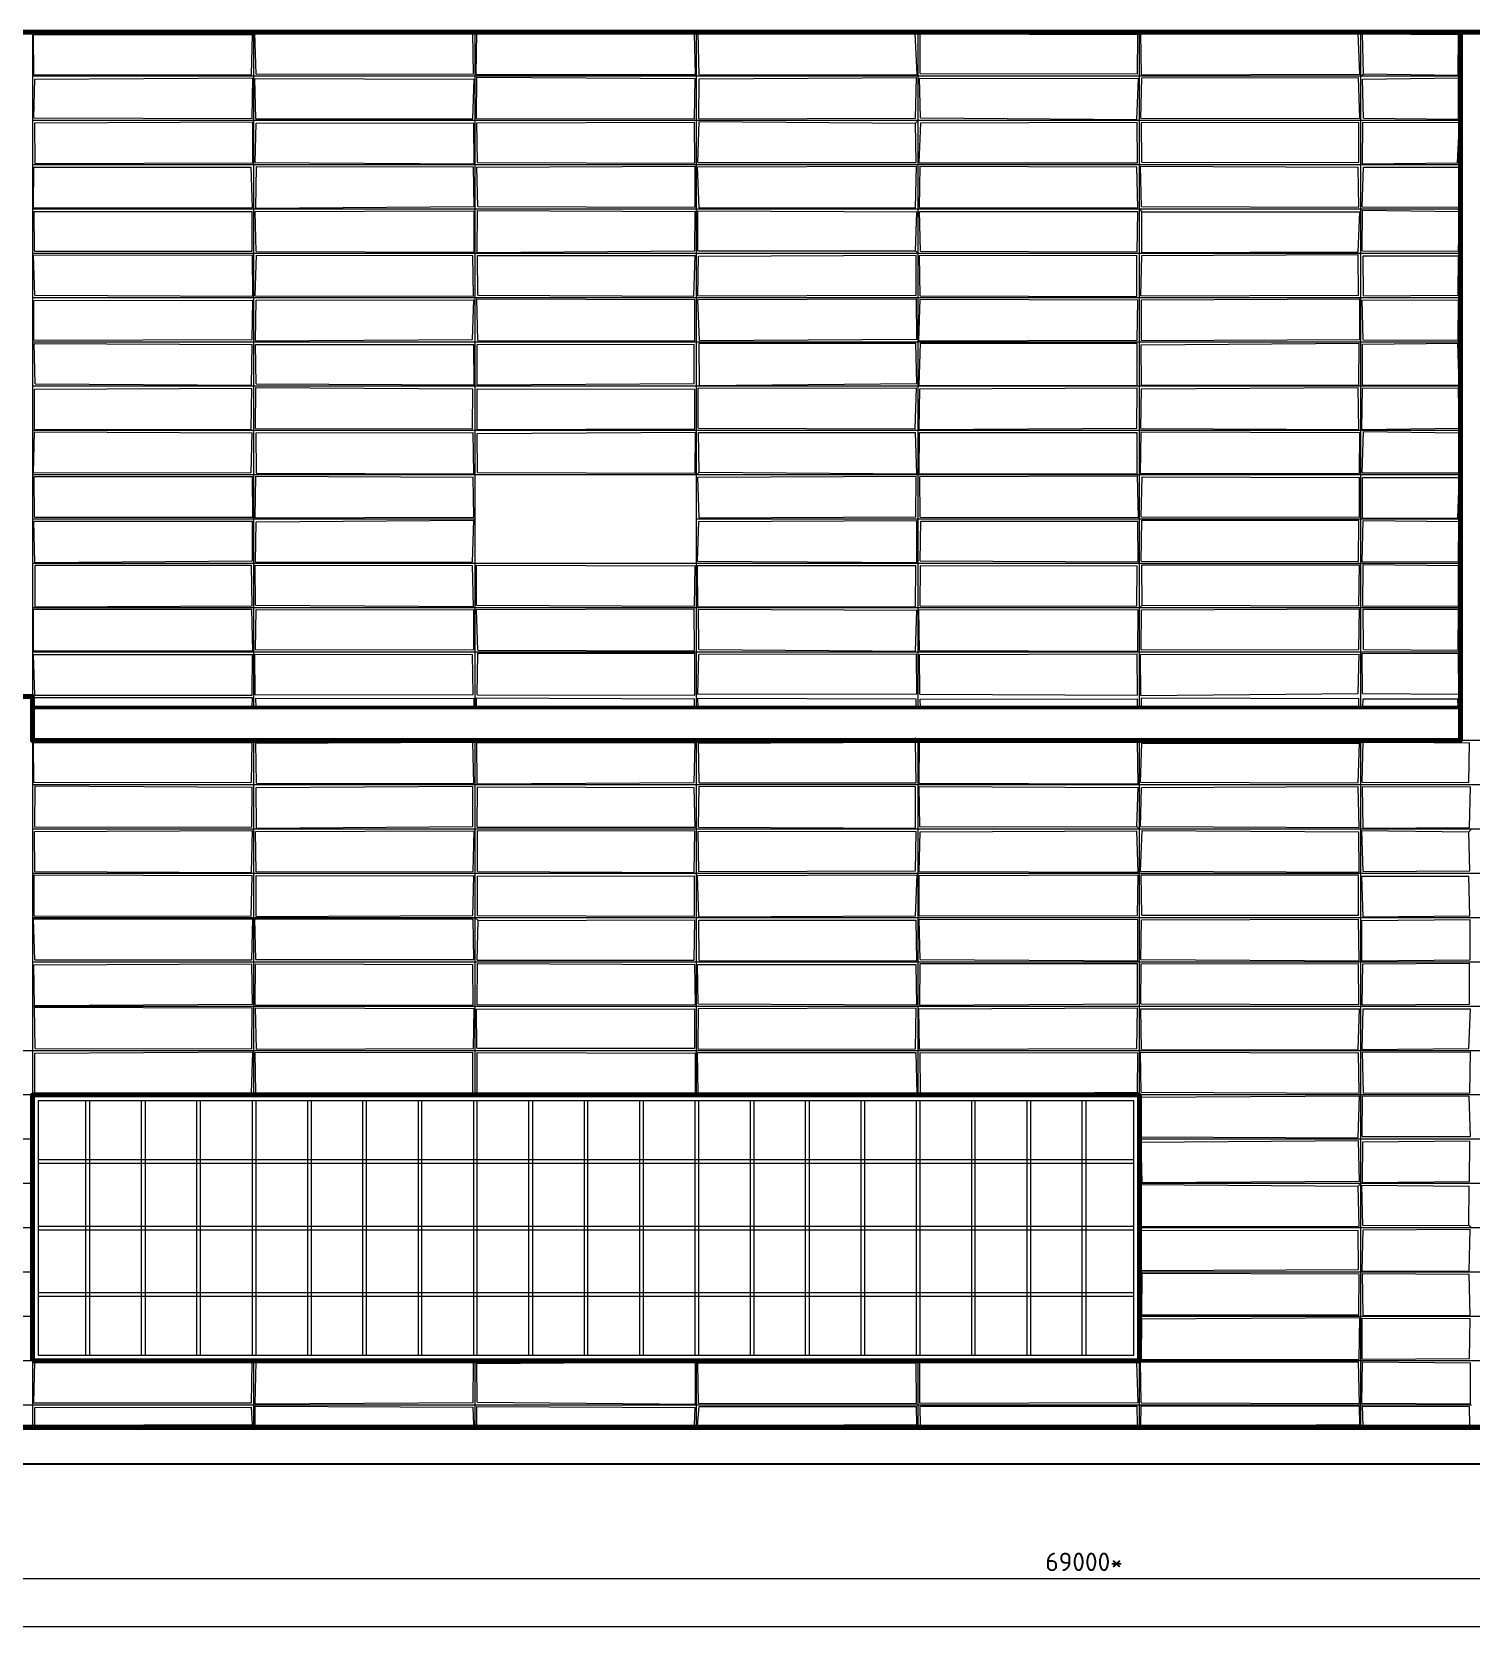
# Model space of a CAD drawing. Extents: x -50000 to 1632000, y -47600 to 308800.
# Drawn here: x 56987 to 95987, y 215450 to 258800 of the extents above; entities that cross this region are included whole.
import ezdxf

# ---------------------------------------------------------------- set-up
doc = ezdxf.new("R2010")
doc.units = 0
doc.header["$MEASUREMENT"] = 0
doc.layers.get('Defpoints').update_dxf_attribs({"color": 6})
doc.layers.add('1', color=7, linetype='Continuous')
doc.styles.get("Standard").update_dxf_attribs({"font": 'isocpeur.ttf'})
doc.dimstyles.get("Standard").update_dxf_attribs({"dimscale": 200, "dimtxt": 2.5, "dimasz": 1.5, "dimexe": 1.5, "dimexo": 5, "dimgap": 1, "dimtad": 1, "dimtoh": 1, "dimdec": 0, "dimrnd": 10, "dimzin": 0, "dimtxsty": 'Standard', "dimblk": 'OBLIQUE', "dimcen": 1, "dimdle": 1.5, "dimclrd": 256, "dimclre": 256, "dimclrt": 256, "dimadec": 0, "dimazin": 0, "dimtfac": 1, "dimtdec": 0, "dimtix": 1, "dimtmove": 0, "dimatfit": 3, "dimldrblk": 'NONE', "dimfxl": 1, "dimtolj": 1, "dimtzin": 0, "dimlwd": 18, "dimlwe": 18, "dimarcsym": 1})

# ---------------------------------------------------------------- blocks, each defined once
blk = doc.blocks.new('_Oblique')
at = {"color": 0, "linetype": 'ByBlock', "lineweight": -2}
blk.add_line((-0.5, -0.5), (0.5, 0.5), dxfattribs=at)
blk = doc.blocks.new('*D4')
at = {"layer": '1', "linetype": 'Continuous', "lineweight": 18, "transparency": 16777216}
blk.add_line((-300, 215600), (402300, 215600), dxfattribs=at)
at = {"layer": 'Defpoints', "color": 0, "linetype": 'Continuous', "transparency": 16777216}
for p in [(0, 220000), (402000, 220000), (402000, 215600)]:
    blk.add_point(p, dxfattribs=at)
at = {"layer": '1', "linetype": 'Continuous', "lineweight": 18, "transparency": 16777216, "xscale": 300, "yscale": 300, "zscale": 300, "rotation": 180}
blk.add_blockref('_Oblique', (0, 215600), dxfattribs=at)
at = {"layer": '1', "linetype": 'Continuous', "lineweight": 18, "transparency": 16777216, "xscale": 300, "yscale": 300, "zscale": 300}
blk.add_blockref('_Oblique', (402000, 215600), dxfattribs=at)
at = {"layer": '1', "linetype": 'Continuous', "lineweight": 18, "transparency": 16777216, "insert": (201000, 216050), "char_height": 500, "attachment_point": 5}
blk.add_mtext('\\A1;402000', dxfattribs=at)
blk = doc.blocks.new('_None')
blk = doc.blocks.new('*D8')
at = {"layer": '1', "linetype": 'Continuous', "lineweight": 18, "transparency": 16777216}
blk.add_line((50700, 216900), (120300, 216900), dxfattribs=at)
at = {"layer": 'Defpoints', "color": 0, "linetype": 'Continuous', "transparency": 16777216}
for p in [(51000, 220000), (120000, 220000), (120000, 216900)]:
    blk.add_point(p, dxfattribs=at)
at = {"layer": '1', "linetype": 'Continuous', "lineweight": 18, "transparency": 16777216, "xscale": 300, "yscale": 300, "zscale": 300, "rotation": 180}
blk.add_blockref('_Oblique', (51000, 216900), dxfattribs=at)
at = {"layer": '1', "linetype": 'Continuous', "lineweight": 18, "transparency": 16777216, "xscale": 300, "yscale": 300, "zscale": 300}
blk.add_blockref('_Oblique', (120000, 216900), dxfattribs=at)
at = {"layer": '1', "linetype": 'Continuous', "lineweight": 18, "transparency": 16777216, "insert": (85500, 217350), "char_height": 500, "attachment_point": 5}
blk.add_mtext('\\A1;69000*', dxfattribs=at)

msp = doc.modelspace()

# ---------------------------------------------------------------- linework, layer by layer
at = {"layer": '1', "color": 8, "linetype": 'Continuous', "lineweight": 13}
for p, q in [((57000, 258800), (57000, 240800)), ((95700, 258800), (57000, 258800)), ((63000, 240500), (63000, 258800)), ((69000, 240500), (69000, 258800)), ((75000, 240500), (75000, 258800)), ((81000, 240500), (81000, 258800)), ((87000, 240500), (87000, 258800)), ((93000, 240500), (93000, 258800)), ((95700, 257600), (57000, 257600)), ((95700, 256400), (57000, 256400)), ((95700, 255200), (57000, 255200)), ((95700, 254000), (57000, 254000)), ((95700, 252800), (57000, 252800)), ((95700, 251600), (57000, 251600)), ((95700, 250400), (57000, 250400)), ((95700, 249200), (57000, 249200)), ((95700, 248000), (57000, 248000)), ((95700, 246800), (57000, 246800)), ((69000, 245600), (57000, 245600)), ((95700, 245600), (75000, 245600)), ((95700, 244400), (57000, 244400)), ((95700, 243200), (57000, 243200)), ((95700, 242000), (57000, 242000)), ((57000, 239600), (57000, 221000)), ((174000, 239600), (57000, 239600)), ((63000, 230000), (63000, 239600)), ((69000, 230000), (69000, 239600)), ((75000, 230000), (75000, 239600)), ((81000, 230000), (81000, 239600)), ((87000, 221000), (87000, 239600)), ((93000, 221000), (93000, 239600)), ((221674.9, 238400), (57000, 238400)), ((221678.1, 237200), (57000, 237200)), ((221670.9, 236000), (57000, 236000)), ((174000, 234800), (57000, 234800)), ((119700, 233600), (57000, 233600)), ((119700, 232400), (57000, 232400)), ((180000, 231200), (51000, 231200)), ((144300, 230000), (51000, 230000)), ((57000, 228800), (51000, 228800)), ((180000, 228800), (87000, 228800)), ((57000, 227600), (51000, 227600)), ((144300, 227600), (87000, 227600)), ((57000, 226400), (51000, 226400)), ((180000, 226400), (87000, 226400)), ((57000, 225200), (51000, 225200)), ((180000, 225200), (87000, 225200)), ((57000, 224000), (51000, 224000)), ((180000, 224000), (87000, 224000)), ((180000, 222800), (51000, 222800)), ((63000, 221000), (63000, 222800)), ((69000, 221000), (69000, 222800)), ((75000, 221000), (75000, 222800)), ((81000, 221000), (81000, 222800)), ((96000, 221600), (51000, 221600)), ((51000, 221000), (180000, 221000))]:
    msp.add_line(p, q, dxfattribs=at)
at = {"layer": '1', "color": 8, "linetype": 'Continuous', "lineweight": 9}
for p, q in [((57025.8, 258735.3), (62960.1, 258731.3)), ((57037.8, 257638.2), (57025.8, 258735.3)), ((62934.5, 257635.7), (62960.1, 258731.3)), ((63026.4, 258769.9), (68931.9, 258774.3)), ((63058.6, 257658.7), (63026.4, 258769.9)), ((68956, 257670.7), (68931.9, 258774.3)), ((69025, 257651.2), (69044.1, 258767.7)), ((69044.1, 258767.7), (74940.8, 258752.3)), ((74968.6, 257648.7), (74940.8, 258752.3)), ((75037.6, 258757.1), (80926.1, 258769.4)), ((75071.1, 257636), (75037.6, 258757.1)), ((80973.3, 257648.6), (80926.1, 258769.4)), ((81057.9, 257672.8), (81059.5, 258750.5)), ((81059.5, 258750.5), (86959, 258734.3)), ((86949.4, 257664.4), (86959, 258734.3)), ((87040.1, 258754.5), (92926.6, 258772.8)), ((87052.4, 257643.7), (87040.1, 258754.5)), ((92969.9, 257657.2), (92926.6, 258772.8)), ((93042.5, 258753.6), (95650.5, 258729.2)), ((93074.2, 257670.4), (93042.5, 258753.6)), ((95638.8, 257627.9), (95650.5, 258729.2)), ((57036.8, 256473), (57063.1, 257525.9)), ((57037.8, 257638.2), (62934.5, 257635.7)), ((57063.1, 257525.9), (62973.5, 257555.7)), ((62955.9, 256455.1), (62973.5, 257555.7)), ((63025.8, 257540.4), (68967.8, 257526.5)), ((63050.7, 256446.8), (63025.8, 257540.4)), ((63058.6, 257658.7), (68956, 257670.7)), ((68938, 256449), (68967.8, 257526.5)), ((69025, 257651.2), (74968.6, 257648.7)), ((69029.7, 256456), (69042.6, 257572.5)), ((69042.6, 257572.5), (74956.5, 257539.9)), ((74946.1, 256448.6), (74956.5, 257539.9)), ((75059.8, 256443.3), (75065, 257528.7)), ((75065, 257528.7), (80958, 257565.6)), ((75071.1, 257636), (80973.3, 257648.6)), ((80934.1, 256461.2), (80958, 257565.6)), ((81036.4, 257546.6), (86971.3, 257536.6)), ((81068.5, 256471.3), (81036.4, 257546.6)), ((81057.9, 257672.8), (86949.4, 257664.4)), ((86930.6, 256433.6), (86971.3, 257536.6)), ((87037.4, 256462.7), (87066.4, 257557.3)), ((87052.4, 257643.7), (92969.9, 257657.2)), ((87066.4, 257557.3), (92935.2, 257570)), ((92971.1, 256453), (92935.2, 257570)), ((93000, 257600), (93074.2, 257670.4)), ((93050.5, 257525), (95647.8, 257560.1)), ((93069.6, 256466.7), (93050.5, 257525)), ((93074.2, 257670.4), (95638.8, 257627.9)), ((95652.3, 256436.6), (95647.8, 257560.1)), ((57036.8, 256473), (62955.9, 256455.1)), ((57064.6, 256341.9), (62969.3, 256362.2)), ((57071.6, 255238.2), (57064.6, 256341.9)), ((62971.9, 255258.8), (62969.3, 256362.2)), ((63032.8, 255268.3), (63058.4, 256326.3)), ((63050.7, 256446.8), (68938, 256449)), ((63058.4, 256326.3), (68961.7, 256334.8)), ((68966.9, 255230.9), (68961.7, 256334.8)), ((69029.7, 256456), (74946.1, 256448.6)), ((69046.8, 256339.9), (74946, 256358.6)), ((69065.6, 255264.3), (69046.8, 256339.9)), ((74953.1, 255241.7), (74946, 256358.6)), ((75036.5, 255263.4), (75069.4, 256371.6)), ((75059.8, 256443.3), (80934.1, 256461.2)), ((75069.4, 256371.6), (80929.6, 256325.7)), ((81000, 256400), (80929.6, 256325.7)), ((80953.4, 255267.4), (80929.6, 256325.7)), ((81030, 255253.6), (81072, 256340.6)), ((81068.5, 256471.3), (86930.6, 256433.6)), ((81072, 256340.6), (86943.4, 256359.2)), ((86944.8, 255258.3), (86943.4, 256359.2)), ((87037.4, 256462.7), (92971.1, 256453)), ((87054.3, 256347), (92946.3, 256354.4)), ((87066.9, 255273), (87054.3, 256347)), ((92946.5, 255262.9), (92946.3, 256354.4)), ((93048.8, 255230), (93055.3, 256359.1)), ((93055.3, 256359.1), (95674.9, 256350)), ((93069.6, 256466.7), (95652.3, 256436.6)), ((95625.3, 255251.7), (95674.9, 256350)), ((57027, 254048.2), (57037, 255139.3)), ((57037, 255139.3), (62926, 255137.6)), ((57071.6, 255238.2), (62971.9, 255258.8)), ((62963.3, 254033.7), (62926, 255137.6)), ((63032.8, 255268.3), (68966.9, 255230.9)), ((63054.9, 254027.1), (63074.8, 255151.9)), ((63074.8, 255151.9), (68949.4, 255146.6)), ((68968.2, 254071.7), (68949.4, 255146.6)), ((69040.1, 255139.1), (74957.4, 255160.9)), ((69070.2, 254069.7), (69040.1, 255139.1)), ((69065.6, 255264.3), (74953.1, 255241.7)), ((74957.3, 254056.3), (74957.4, 255160.9)), ((75026.4, 255142.5), (80958.3, 255163.6)), ((75071.9, 254037.5), (75026.4, 255142.5)), ((75036.5, 255263.4), (80953.4, 255267.4)), ((80935.6, 254040), (80958.3, 255163.6)), ((81030, 255253.6), (86944.8, 255258.3)), ((81036.5, 254048.4), (81058.9, 255167.3)), ((81058.9, 255167.3), (86933.9, 255148.4)), ((86955.5, 254032.6), (86933.9, 255148.4)), ((87034, 255169.2), (92933.1, 255141.7)), ((87056, 254072.7), (87034, 255169.2)), ((87066.9, 255273), (92946.5, 255262.9)), ((92947.8, 254057.6), (92933.1, 255141.7)), ((93038.6, 254066.9), (93069.5, 255135)), ((93048.8, 255230), (95625.3, 255251.7)), ((93069.5, 255135), (95658.4, 255137.8)), ((95665.2, 254631.5), (95658.4, 255137.8)), ((57027, 254048.2), (62963.3, 254033.7)), ((63054.9, 254027.1), (68968.2, 254071.7)), ((69070.2, 254069.7), (74957.3, 254056.3)), ((75071.9, 254037.5), (80935.6, 254040)), ((81036.5, 254048.4), (86955.5, 254032.6)), ((87056, 254072.7), (92947.8, 254057.6)), ((93038.6, 254066.9), (95662.9, 254051.3)), ((57050.5, 253934.8), (62954.5, 253937.3)), ((57058.5, 252863.7), (57050.5, 253934.8)), ((62951.1, 252859.8), (62954.5, 253937.3)), ((63038.1, 253940.9), (68966.6, 253955.6)), ((63061.8, 252854.2), (63038.1, 253940.9)), ((68970.2, 252837.6), (68966.6, 253955.6)), ((69056.1, 252827.6), (69061.6, 253964.3)), ((69061.6, 253964.3), (74960.1, 253933.5)), ((74951.9, 252869.2), (74960.1, 253933.5)), ((75029.4, 252871.5), (75033.1, 253952.6)), ((75033.1, 253952.6), (80964, 253931.3)), ((80929.1, 252871.4), (80964, 253931.3)), ((81044.4, 253934.8), (86960.4, 253936.6)), ((81065.3, 252860.7), (81044.4, 253934.8)), ((86938.5, 252839.8), (86960.4, 253936.6)), ((87000, 254000), (87068.1, 253926.1)), ((87065.9, 252830), (87068.1, 253926.1)), ((87068.1, 253926.1), (92973.9, 253930.6)), ((92933.2, 252840), (92973.9, 253930.6)), ((93035.3, 252867.5), (93049.1, 253969.3)), ((93049.1, 253969.3), (95662.7, 253935.9)), ((95645.9, 252863.4), (95663.1, 253536.5)), ((57027.6, 252750.8), (62962, 252766)), ((57059.8, 251672), (57027.6, 252750.8)), ((57058.5, 252863.7), (62951.1, 252859.8)), ((62968.9, 251644.6), (62962, 252766)), ((63036.9, 251652.2), (63072.6, 252754.3)), ((63061.8, 252854.2), (68970.2, 252837.6)), ((63072.6, 252754.3), (68934.6, 252740.6)), ((68951.4, 251639.3), (68934.6, 252740.6)), ((69056.1, 252827.6), (74951.9, 252869.2)), ((69057.3, 252748), (74956.7, 252746)), ((69068, 251665.9), (69057.3, 252748)), ((74926.6, 251644.6), (74956.7, 252746)), ((75029.4, 252871.5), (80929.1, 252871.4)), ((75046.5, 252727.4), (80950.7, 252758)), ((81000, 252800), (80929.1, 252871.4)), ((80951.2, 251673), (80950.7, 252758)), ((81043.7, 252742.5), (86931.3, 252753.7)), ((81058.4, 251647.7), (81043.7, 252742.5)), ((81065.3, 252860.7), (86938.5, 252839.8)), ((86933.9, 251635.2), (86931.3, 252753.7)), ((87036.8, 251648.4), (87069.4, 252745)), ((87065.9, 252830), (92933.2, 252840)), ((87069.4, 252745), (92927.5, 252769.9)), ((92940.3, 251667.7), (92927.5, 252769.9)), ((93035.3, 252867.5), (95645.9, 252863.4)), ((93060.7, 252731.8), (95650.2, 252731.8)), ((93070.5, 251653.7), (93060.7, 252731.8)), ((95639.6, 251671.6), (95650.2, 252731.8)), ((95672.2, 252344.6), (95664.2, 252769.5)), ((95672.4, 252194.5), (95664.2, 252769.5)), ((95675.5, 251976.3), (95668.7, 252746.1)), ((75029, 251655.7), (75046.5, 252727.4)), ((57032.6, 251525.5), (62970.1, 251534.4)), ((57033.4, 250447.2), (57032.6, 251525.5)), ((57059.8, 251672), (62968.9, 251644.6)), ((62955.7, 250468.8), (62970.1, 251534.4)), ((63036.9, 251652.2), (68951.4, 251639.3)), ((63046.8, 250432.4), (63066.9, 251533.2)), ((63066.9, 251533.2), (68959, 251540.4)), ((68928.9, 250464.5), (68959, 251540.4)), ((69041, 251567.3), (74952.6, 251549)), ((69067.7, 250441.9), (69041, 251567.3)), ((69068, 251665.9), (74926.6, 251644.6)), ((74952.8, 250433.2), (74952.6, 251549)), ((75029, 251655.7), (80951.2, 251673)), ((75035.7, 251551), (80961, 251567.5)), ((75073.5, 250445.5), (75035.7, 251551)), ((80968.9, 250474.1), (80961, 251567.5)), ((81025.8, 250433.5), (81054.3, 251562.4)), ((81054.3, 251562.4), (86957.9, 251541.5)), ((81058.4, 251647.7), (86933.9, 251635.2)), ((86942.9, 250449.1), (86957.9, 251541.5)), ((87036.8, 251648.4), (92940.3, 251667.7)), ((87056.7, 250438.9), (87057.9, 251547.9)), ((87057.9, 251547.9), (92972.2, 251574.1)), ((92970.8, 250470.4), (92972.2, 251574.1)), ((93037.7, 251531.9), (95643.6, 251546.5)), ((93064.3, 250462.1), (93037.7, 251531.9)), ((93070.5, 251653.7), (95639.6, 251671.6)), ((95638, 250449.6), (95643.6, 251546.5)), ((95668.2, 251209), (95664.1, 251536.2)), ((95667.4, 250427.3), (95669.8, 250635.2)), ((57033.4, 250447.2), (62955.7, 250468.8)), ((57042.3, 250362), (62957.7, 250330.4)), ((57068.7, 249265.3), (57042.3, 250362)), ((62936.9, 249229), (62957.7, 250330.4)), ((63042.3, 250329.9), (68965.3, 250329)), ((63065.2, 249265.1), (63042.3, 250329.9)), ((63046.8, 250432.4), (68928.9, 250464.5)), ((68969.1, 249244), (68965.3, 250329)), ((69052.8, 249238.8), (69055.1, 250329.8)), ((69055.1, 250329.8), (74934.6, 250342.5)), ((69067.7, 250441.9), (74952.8, 250433.2)), ((74936.8, 249272.5), (74934.6, 250342.5)), ((75073.2, 250373), (80942.7, 250368.3)), ((75073.6, 249225.1), (75073.2, 250373)), ((75073.5, 250445.5), (80968.9, 250474.1)), ((80965.6, 249274.8), (80942.7, 250368.3)), ((81025.8, 250433.5), (86942.9, 250449.1)), ((81034.1, 249232.1), (81063.6, 250370.3)), ((81063.6, 250370.3), (86940.8, 250370.4)), ((86940.2, 249225.9), (86940.8, 250370.4)), ((87052.2, 250326.4), (92955.8, 250368)), ((87059.6, 249230), (87052.2, 250326.4)), ((87056.7, 250438.9), (92970.8, 250470.4)), ((92949.1, 249234.4), (92955.8, 250368)), ((93042.3, 250340.3), (95629.2, 250372.3)), ((93043.2, 249235.3), (93042.3, 250340.3)), ((93064.3, 250462.1), (95638, 250449.6)), ((95666.5, 249234.2), (95629.2, 250372.3)), ((57068.7, 249265.3), (62936.9, 249229)), ((63065.2, 249265.1), (68969.1, 249244)), ((69052.8, 249238.8), (74936.8, 249272.5)), ((75073.6, 249225.1), (80965.6, 249274.8)), ((57058.4, 249127.5), (62946.8, 249149.8)), ((57058.4, 248041.1), (57058.4, 249127.5)), ((62931.5, 248032.7), (62946.8, 249149.8)), ((63044.2, 248053), (63051.5, 249165)), ((63051.5, 249165), (68930.2, 249130.6)), ((68929.1, 248052.8), (68930.2, 249130.6)), ((69047.9, 249133.1), (74955.5, 249125.4)), ((69054.9, 248028.3), (69047.9, 249133.1)), ((74950.5, 248052.7), (74955.5, 249125.4)), ((75043.9, 249146.8), (80960.7, 249158.2)), ((75044.8, 248064.3), (75043.9, 249146.8)), ((80926.5, 248052.3), (80960.7, 249158.2)), ((81034.1, 249232.1), (86940.2, 249225.9)), ((81035.5, 248025.9), (81052.1, 249131.2)), ((81052.1, 249131.2), (86940.2, 249159.6)), ((86931.3, 248066.5), (86940.2, 249159.6)), ((87035.3, 248058.7), (87056.8, 249128.1)), ((87056.8, 249128.1), (92930.4, 249163.8)), ((87059.6, 249230), (92949.1, 249234.4)), ((92947.4, 248027), (92930.4, 249163.8)), ((93028.9, 248033.4), (93049.4, 249156)), ((93043.2, 249235.3), (95666.6, 249232.3)), ((93049.4, 249156), (95651.8, 249153.3)), ((95663.1, 248067.2), (95651.8, 249153.3)), ((57030.5, 246857.1), (57059.1, 247970.3)), ((57058.4, 248041.1), (62931.5, 248032.7)), ((57059.1, 247970.3), (62954.6, 247936.3)), ((63044.2, 248053), (68929.1, 248052.8)), ((69054.9, 248028.3), (74950.5, 248052.7)), ((75044.8, 248064.3), (80926.5, 248052.3)), ((81035.5, 248025.9), (86931.3, 248066.5)), ((87026, 246838.3), (87044.5, 247965.1)), ((87035.3, 248058.7), (92947.4, 248027)), ((87044.5, 247965.1), (92972.6, 247946.9)), ((93028.9, 248033.4), (95663, 248066.4)), ((93037.8, 246854.8), (93074.8, 247973.6)), ((93074.8, 247973.6), (95664.3, 247943.9)), ((62930, 246861.6), (62954.6, 247936.3)), ((63059.5, 247943.9), (68947.4, 247949.4)), ((63069.3, 246846.7), (63059.5, 247943.9)), ((68964, 246826.1), (68947.4, 247949.4)), ((69054.5, 247925.2), (74968.2, 247958.7)), ((69058.5, 246860.8), (69054.5, 247925.2)), ((74958.3, 246848.7), (74968.2, 247958.7)), ((75053.3, 247953.3), (80934.1, 247944.9)), ((75071.9, 246873.4), (75053.3, 247953.3)), ((80965.8, 246829.1), (80934.1, 247944.9)), ((81035, 246840.9), (81039.5, 247945.6)), ((81039.5, 247945.6), (86937.9, 247952.9)), ((86940.6, 246829.7), (86937.9, 247952.9)), ((92963, 246843), (92972.6, 247946.9)), ((95666.9, 246852.1), (95664.6, 247903.1)), ((95669.8, 247569.8), (95666.3, 247807.6)), ((95666.9, 246867), (95669.9, 247604.7)), ((57030.5, 246857.1), (62930, 246861.6)), ((57047, 246760.6), (62959.2, 246757.9)), ((57054.2, 245655.6), (57047, 246760.6)), ((62970, 245657.8), (62959.2, 246757.9)), ((63036.4, 245634.6), (63050.2, 246768.1)), ((63050.2, 246768.1), (68942.3, 246735.6)), ((63069.3, 246846.7), (68964, 246826.1)), ((68966, 245657.5), (68942.3, 246735.6)), ((69058.5, 246860.8), (74958.3, 246848.7)), ((75000, 246800), (75071.9, 246873.4)), ((75034.7, 246740.6), (80948.1, 246762.3)), ((75065.4, 245636.9), (75034.7, 246740.6)), ((75071.9, 246873.4), (80965.8, 246829.1)), ((80941.1, 245665.8), (80948.1, 246762.3)), ((81035, 246840.9), (86940.6, 246829.7)), ((81051.5, 246760.2), (86946.3, 246772.2)), ((81060, 245652.4), (81051.5, 246760.2)), ((86971.4, 245647.1), (86946.3, 246772.2)), ((87026, 246838.3), (92963, 246843)), ((87048.4, 245660.7), (87073.3, 246746)), ((87073.3, 246746), (92961.8, 246732.9)), ((92965.4, 245652.1), (92961.8, 246732.9)), ((93037.8, 246854.8), (95666.9, 246852.1)), ((93045.9, 246730.4), (95667.8, 246731.9)), ((93049.5, 245626.6), (93045.9, 246730.4)), ((95667.7, 246629.3), (95667.8, 246748.1)), ((95670.8, 246130.6), (95668.3, 246761.2)), ((95671.9, 246198), (95671, 246734.3)), ((95629.3, 245635.6), (95667.6, 246611.6)), ((57033.1, 245545.9), (62959.9, 245546.6)), ((57064.2, 244426.4), (57033.1, 245545.9)), ((57054.2, 245655.6), (62970, 245657.8)), ((62966.2, 244473.1), (62959.9, 245546.6)), ((63036.4, 245634.6), (68966, 245657.5)), ((63044, 244437.3), (63059.3, 245531)), ((63059.3, 245531), (68958.8, 245569.9)), ((68928.3, 244439.2), (68958.8, 245569.9)), ((75025.1, 244463.4), (75055.2, 245535.4)), ((75055.2, 245535.4), (80964.5, 245561.4)), ((75065.4, 245636.9), (80941.1, 245665.8)), ((80965.5, 244429.8), (80964.5, 245561.4)), ((81058.7, 244472.7), (81071.8, 245547.4)), ((81060, 245652.4), (86971.4, 245647.1)), ((81071.8, 245547.4), (86955.9, 245546.3)), ((86968.6, 244445.3), (86955.9, 245546.3)), ((87045.6, 244466.6), (87064.1, 245570.5)), ((87048.4, 245660.7), (92965.4, 245652.1)), ((87064.1, 245570.5), (92945.5, 245573.1)), ((92935.7, 244454.3), (92945.5, 245573.1)), ((93041.4, 244448.5), (93068.2, 245567.6)), ((93049.5, 245626.6), (95629.3, 245635.6)), ((93068.2, 245567.6), (95655.4, 245537.4)), ((95649.6, 244452.9), (95655.4, 245537.4)), ((95667.4, 245425.1), (95664.8, 245554.1)), ((95667.1, 245340.7), (95664.8, 245554.1)), ((57064.2, 244426.4), (62966.2, 244473.1)), ((57071.5, 244352.1), (62934.8, 244355.7)), ((57072.7, 243228.6), (57071.5, 244352.1)), ((62958.2, 243256.2), (62934.8, 244355.7)), ((63032, 244356.7), (68929, 244342.2)), ((63040.1, 243272.3), (63032, 244356.7)), ((63044, 244437.3), (68928.3, 244439.2)), ((68951.2, 243238.3), (68929, 244342.2)), ((69031, 243270), (69034, 244355.8)), ((69034, 244355.8), (74957.6, 244335.8)), ((74943.2, 243245.8), (74957.6, 244335.8)), ((75025.1, 244463.4), (80965.5, 244429.8)), ((75025.1, 244341.4), (80941, 244346.6)), ((75030.3, 243234.3), (75025.1, 244341.4)), ((80935.7, 243230.1), (80941, 244346.6)), ((81057.2, 243252), (81065.3, 244349.9)), ((81058.7, 244472.7), (86968.6, 244445.3)), ((81065.3, 244349.9), (86940.2, 244334.4)), ((86926.5, 243243.7), (86940.2, 244334.4)), ((87045.6, 244466.6), (92935.7, 244454.3)), ((87068.9, 244359.1), (92968.1, 244363)), ((87071.7, 243272.5), (87068.9, 244359.1)), ((92947.6, 243254.7), (92968.1, 244363)), ((93041.4, 244448.5), (95649.6, 244452.9)), ((93051.1, 243246.5), (93064.8, 244373.3)), ((93064.8, 244373.3), (95651.6, 244342.1)), ((95647, 243254.7), (95651.6, 244342.1)), ((57072.7, 243228.6), (62958.2, 243256.2)), ((63040.1, 243272.3), (68951.2, 243238.3)), ((69031, 243270), (74943.2, 243245.8)), ((75030.3, 243234.3), (80935.7, 243230.1)), ((81057.2, 243252), (86926.5, 243243.7)), ((87000, 243200), (87071.7, 243272.5)), ((87071.7, 243272.5), (92947.6, 243254.7)), ((93051.1, 243246.5), (95647, 243254.7)), ((57029.8, 242031.3), (57030.2, 243158.8)), ((57030.2, 243158.8), (62944.6, 243160.2)), ((62968.9, 242029.1), (62944.6, 243160.2)), ((63041.9, 242056.1), (63064.8, 243150)), ((63064.8, 243150), (68962.2, 243146.8)), ((68960.5, 242069.5), (68962.2, 243146.8)), ((69033.2, 243153.4), (74937.3, 243171.8)), ((69069.6, 242053.5), (69033.2, 243153.4)), ((74939.3, 242032.5), (74937.3, 243171.8)), ((75053.2, 243159.7), (80964.2, 243131.6)), ((75063.6, 242065.6), (75053.2, 243159.7)), ((80930.9, 242027.1), (80964.2, 243131.6)), ((81025.9, 243150.3), (86965.1, 243144.4)), ((81040.7, 242046.1), (81025.9, 243150.3)), ((86953.7, 242025.9), (86965.1, 243144.4)), ((87051, 242061.3), (87059.9, 243146.5)), ((87059.9, 243146.5), (92967.2, 243169.6)), ((92948.6, 242066.6), (92967.2, 243169.6)), ((93065.1, 243162.8), (95649.9, 243162.8)), ((93070.5, 242069.2), (93065.1, 243162.8)), ((95635.1, 242052.8), (95649.9, 243162.8)), ((95664.7, 242058.8), (95666, 242515.1)), ((57029.6, 241932.7), (62966.9, 241935.9)), ((57065.2, 240833.3), (57029.6, 241932.7)), ((57029.8, 242031.3), (62968.9, 242029.1)), ((62956.7, 240830.6), (62966.9, 241935.9)), ((63025.6, 241939.6), (68929.9, 241934.3)), ((63033.4, 240841.7), (63025.6, 241939.6)), ((63041.9, 242056.1), (68960.5, 242069.5)), ((68942.8, 240846.6), (68929.9, 241934.3)), ((69055, 240845.1), (69069.4, 241969.6)), ((69069.4, 241969.6), (74951.2, 241971.3)), ((69069.6, 242053.5), (74939.3, 242032.5)), ((74950.6, 240827.9), (74951.2, 241971.3)), ((75030.1, 240856.9), (75061.4, 241946.5)), ((75061.4, 241946.5), (80957, 241956)), ((75063.6, 242065.6), (80930.9, 242027.1)), ((80969.9, 240866.3), (80957, 241956)), ((81040.7, 242046.1), (86953.7, 242025.9)), ((81043.6, 241933.5), (86938.1, 241955.6)), ((81046.7, 240861), (81043.6, 241933.5)), ((86946.5, 240828.4), (86938.1, 241955.6)), ((87025.9, 241938), (92955.3, 241944.7)), ((87036.9, 240825.3), (87025.9, 241938)), ((87051, 242061.3), (92948.6, 242066.6)), ((92933.1, 240873.5), (92955.3, 241944.7)), ((93035.2, 241960.7), (95650.6, 241967.5)), ((93049.9, 240873.8), (93035.2, 241960.7)), ((93070.5, 242069.2), (95635.1, 242052.8)), ((95652.7, 240855.8), (95650.6, 241967.5)), ((57035.7, 240767.2), (62961.6, 240768.3)), ((57037, 240500), (57035.7, 240767.2)), ((57065.2, 240833.3), (62956.7, 240830.6)), ((62953.1, 240500), (62961.6, 240768.3)), ((63033.4, 240841.7), (68942.8, 240846.6)), ((63057.6, 240751), (68968.3, 240737.8)), ((63058.5, 240500), (63057.6, 240751)), ((68966.5, 240500), (68968.3, 240737.8)), ((69030.8, 240500), (69032.3, 240760.9)), ((69032.3, 240760.9), (74939.2, 240735.8)), ((69055, 240845.1), (74950.6, 240827.9)), ((74945.1, 240500), (74939.2, 240735.8)), ((75030.1, 240856.9), (80969.9, 240866.3)), ((75031.4, 240751.8), (80951.5, 240732.6)), ((75038.2, 240500), (75031.4, 240751.8)), ((80945.8, 240500), (80951.5, 240732.6)), ((81046.7, 240861), (86946.5, 240828.4)), ((81061.3, 240727.9), (86946.9, 240732.8)), ((81063.6, 240500), (81061.3, 240727.9)), ((86946.5, 240500), (86946.9, 240732.8)), ((87036.9, 240825.3), (92933.1, 240873.5)), ((87054.6, 240500), (87059.5, 240756)), ((87059.5, 240756), (92944.8, 240745.7)), ((92943.5, 240500), (92944.8, 240745.7)), ((93049.9, 240873.8), (95652.7, 240855.8)), ((93059.3, 240500), (93063.2, 240735.8)), ((93063.2, 240735.8), (95631.7, 240735.6)), ((95637.7, 240500), (95631.7, 240735.6)), ((57029.1, 239554.1), (62952.6, 239552.7)), ((57040, 238466.3), (57029.1, 239554.1)), ((62934.9, 238474.8), (62952.6, 239552.7)), ((63053.2, 239530.5), (68933.5, 239559.8)), ((63068.8, 238447), (63053.2, 239530.5)), ((68961, 238439.2), (68933.5, 239559.8)), ((69041.6, 239546.9), (74964.1, 239539.3)), ((69056, 238432.8), (69041.6, 239546.9)), ((74932.7, 238463.4), (74964.1, 239539.3)), ((75054.5, 239530.7), (80930.2, 239560.6)), ((75065.6, 238461.4), (75054.5, 239530.7)), ((81000, 239600), (80925.2, 239670.7)), ((80951.2, 238457.6), (80930.2, 239560.6)), ((81035.1, 238449.3), (81042.7, 239546.6)), ((81042.7, 239546.6), (86946.8, 239571.8)), ((86970.2, 238430.6), (86946.8, 239571.8)), ((87029.8, 238473.6), (87063.2, 239531.1)), ((87063.2, 239531.1), (92968.8, 239536.1)), ((92932.8, 238454.1), (92968.8, 239536.1)), ((93034.5, 238471.2), (93068.2, 239567.2)), ((93068.2, 239567.2), (95950.5, 239541.8)), ((95926.9, 238466.2), (95950.5, 239541.8)), ((57040, 238466.3), (62934.9, 238474.8)), ((63068.8, 238447), (68961, 238439.2)), ((69056, 238432.8), (74932.7, 238463.4)), ((75065.6, 238461.4), (80951.2, 238457.6)), ((81035.1, 238449.3), (86970.2, 238430.6)), ((87029.8, 238473.6), (92932.8, 238454.1)), ((93034.5, 238471.2), (95926.9, 238466.2)), ((57068.2, 237257.5), (57072.5, 238374.7)), ((57072.5, 238374.7), (62955.8, 238340.2)), ((62940.9, 237260.5), (62955.8, 238340.2)), ((63063.7, 238333.1), (68935.5, 238370.1)), ((63069.7, 237232.5), (63063.7, 238333.1)), ((68936.9, 237274.9), (68935.5, 238370.1)), ((69055.9, 237252.7), (69058.3, 238348.4)), ((69058.3, 238348.4), (74934.9, 238327.8)), ((74963.7, 237259), (74934.9, 238327.8)), ((75048.4, 237260.3), (75065.6, 238370.3)), ((75065.6, 238370.3), (80929.1, 238354.5)), ((80929.4, 237225.7), (80929.1, 238354.5)), ((81035.1, 238359.8), (86963.6, 238330.5)), ((81045.8, 237262.5), (81035.1, 238359.8)), ((86926.3, 237274.8), (86963.6, 238330.5)), ((87027.4, 237271.2), (87054.4, 238335)), ((87054.4, 238335), (92926.3, 238357.9)), ((92955.9, 237251.2), (92926.3, 238357.9)), ((93042.2, 238356.8), (95972.3, 238352.4)), ((93065.8, 237231.4), (93042.2, 238356.8)), ((95945.6, 237243.4), (95972.3, 238352.4)), ((57056, 237138.3), (62961, 237164.4)), ((57060.7, 236057.3), (57056, 237138.3)), ((57068.2, 237257.5), (62940.9, 237260.5)), ((62935.4, 236027.3), (62961, 237164.4)), ((63044.8, 237139.1), (68973.6, 237159.6)), ((63063.8, 236043.8), (63044.8, 237139.1)), ((63069.7, 237232.5), (68936.9, 237274.9)), ((68947, 236052.5), (68973.6, 237159.6)), ((69055.9, 237252.7), (74963.7, 237259)), ((69058.7, 236051.1), (69061.2, 237164.9)), ((69061.2, 237164.9), (74954.8, 237154.8)), ((74936.7, 236026.3), (74954.8, 237154.8)), ((75043.3, 237147.4), (80950.8, 237138.4)), ((75055.4, 236050.5), (75043.3, 237147.4)), ((75048.4, 237260.3), (80929.4, 237225.7)), ((80930.9, 236071.7), (80950.8, 237138.4)), ((81032.4, 236057.5), (81057.7, 237132.1)), ((81045.8, 237262.5), (86926.3, 237274.8)), ((81057.7, 237132.1), (86933, 237157.3)), ((87000, 237200), (86926.3, 237274.8)), ((86970.7, 236039.1), (86933, 237157.3)), ((87027.4, 237271.2), (92955.9, 237251.2)), ((87029.5, 236064.4), (87071.4, 237165)), ((87071.4, 237165), (92945.8, 237130.7)), ((92952.1, 236038.2), (92945.8, 237130.7)), ((93030.1, 237166.2), (95926.7, 237127.2)), ((93067.6, 236059.1), (93030.1, 237166.2)), ((93065.8, 237231.4), (95945.6, 237243.4)), ((96000, 237200), (95926.7, 237127.2)), ((95952.3, 236073), (95926.7, 237127.2)), ((57044, 234852.3), (57050.5, 235963.2)), ((57050.5, 235963.2), (62957.4, 235949.6)), ((57060.7, 236057.3), (62935.4, 236027.3)), ((62927.9, 234848.2), (62957.4, 235949.6)), ((63063.6, 234834.2), (63065.5, 235950.2)), ((63063.8, 236043.8), (68947, 236052.5)), ((63065.5, 235950.2), (68957.6, 235934.3)), ((68936.1, 234866.3), (68957.6, 235934.3)), ((69058.7, 236051.1), (74936.7, 236026.3)), ((69063.8, 234862.2), (69065.2, 235931.9)), ((69065.2, 235931.9), (74940.2, 235934.5)), ((74945.2, 234840.6), (74940.2, 235934.5)), ((75027.8, 235944.9), (80973.9, 235960)), ((75059.4, 234826.8), (75027.8, 235944.9)), ((75055.4, 236050.5), (80930.9, 236071.7)), ((80933, 234854.2), (80973.9, 235960)), ((81032.4, 236057.5), (86970.7, 236039.1)), ((81033.9, 234849.9), (81035.4, 235949.4)), ((81035.4, 235949.4), (86964.2, 235963.2)), ((86947.9, 234858.6), (86964.2, 235963.2)), ((87029.5, 236064.4), (92952.1, 236038.2)), ((87051, 235960.7), (92935.5, 235963.8)), ((87064.5, 234873.6), (87051, 235960.7)), ((92936.6, 234867.8), (92935.5, 235963.8)), ((93029.4, 235931.2), (95930, 235930.6)), ((93062.4, 234827.1), (93029.4, 235931.2)), ((93067.6, 236059.1), (95952.3, 236073)), ((95958.9, 234854), (95930, 235930.6)), ((57032.2, 234770.4), (62967.9, 234769.4)), ((57061.9, 233663.8), (57032.2, 234770.4)), ((57044, 234852.3), (62927.9, 234848.2)), ((62947.5, 233665.9), (62967.9, 234769.4)), ((63030.9, 234772.1), (68947.8, 234769)), ((63051.1, 233667.9), (63030.9, 234772.1)), ((63063.6, 234834.2), (68936.1, 234866.3)), ((68959, 233671.2), (68947.8, 234769)), ((69000, 234800), (69075, 234728.5)), ((69054.4, 233648.5), (69075, 234728.5)), ((69063.8, 234862.2), (74945.2, 234840.6)), ((69075, 234728.5), (74952.9, 234744.9)), ((74933.3, 233652.7), (74952.9, 234744.9)), ((75059.4, 234826.8), (80933, 234854.2)), ((75062.8, 234732.1), (80952.1, 234733.4)), ((75072.8, 233639.9), (75062.8, 234732.1)), ((80968.9, 233632.2), (80952.1, 234733.4)), ((81028.1, 234766.9), (86955.8, 234750.8)), ((81060.6, 233667), (81028.1, 234766.9)), ((81033.9, 234849.9), (86947.9, 234858.6)), ((86954.1, 233631.4), (86955.8, 234750.8)), ((87035.5, 233667.8), (87054, 234744.5)), ((87054, 234744.5), (92941.6, 234760.8)), ((87064.5, 234873.6), (92936.6, 234867.8)), ((92951.9, 233638.6), (92941.6, 234760.8)), ((93026.4, 233637.7), (93026.6, 234725.9)), ((93026.6, 234725.9), (95968.2, 234754.2)), ((93062.4, 234827.1), (95958.9, 234854)), ((95964.5, 233657.3), (95968.2, 234754.2)), ((57061.9, 233663.8), (62947.5, 233665.9)), ((63051.1, 233667.9), (68959, 233671.2)), ((81060.6, 233667), (86954.1, 233631.4)), ((87035.5, 233667.8), (92951.9, 233638.6)), ((93026.4, 233637.7), (95964.5, 233657.3)), ((57038.7, 233529.8), (62940.9, 233550.5)), ((57058.3, 232428.5), (57038.7, 233529.8)), ((62966.6, 232461.3), (62940.9, 233550.5)), ((63034.3, 232439.7), (63047, 233550.9)), ((63047, 233550.9), (68936.5, 233531.2)), ((68940, 232429.1), (68936.5, 233531.2)), ((69052.9, 232443.5), (69062.3, 233565)), ((69054.4, 233648.5), (74933.3, 233652.7)), ((69062.3, 233565), (74952, 233534.6)), ((74972.5, 232455.3), (74952, 233534.6)), ((75025.3, 233538.1), (80953.6, 233538.6)), ((75038.5, 232466.3), (75025.3, 233538.1)), ((75072.8, 233639.9), (80968.9, 233632.2)), ((80967, 232443.8), (80953.6, 233538.6)), ((81050, 232437.5), (81054.5, 233566.5)), ((81054.5, 233566.5), (86949, 233561.1)), ((86946.6, 232473.3), (86949, 233561.1)), ((87034.6, 232465.3), (87044.4, 233556.3)), ((87044.4, 233556.3), (92938.8, 233558.4)), ((92942.4, 232453.5), (92938.8, 233558.4)), ((93040.6, 232446), (93057.5, 233549.1)), ((93057.5, 233549.1), (95948.1, 233569.7)), ((95948, 232460.2), (95948.1, 233569.7)), ((57054.1, 232375), (62949.8, 232362.1)), ((57068.9, 231255.6), (57054.1, 232375)), ((57058.3, 232428.5), (62966.6, 232461.3)), ((62945.3, 231254.1), (62949.8, 232362.1)), ((63034.3, 232439.7), (68940, 232429.1)), ((63040.8, 232362.6), (68970.1, 232346.1)), ((63074.8, 231245.5), (63040.8, 232362.6)), ((69052.9, 232443.5), (74972.5, 232455.3)), ((75038.5, 232466.3), (80967, 232443.8)), ((75047.8, 232347), (80951.1, 232365.3)), ((80930.3, 231252.8), (80951.1, 232365.3)), ((81026.2, 232334.6), (86946.2, 232360.6)), ((81050, 232437.5), (86946.6, 232473.3)), ((86933.5, 231256.8), (86946.2, 232360.6)), ((87034.6, 232465.3), (92942.4, 232453.5)), ((93040.6, 232446), (95948, 232460.2)), ((68956.7, 231261.8), (68970.1, 232346.1)), ((69033.8, 232329.3), (74949.3, 232334.4)), ((69042.1, 231263.9), (69033.8, 232329.3)), ((74950.8, 231268.9), (74949.3, 232334.4)), ((75044.8, 231237.6), (75047.8, 232347)), ((81038.6, 231238), (81026.2, 232334.6)), ((87035.9, 232332.4), (92966, 232330.2)), ((87059.5, 231231.2), (87035.9, 232332.4)), ((92931.7, 231226.1), (92966, 232330.2)), ((93033, 231232.9), (93067.8, 232332.3)), ((93067.8, 232332.3), (95973.2, 232333.5)), ((95927, 231262.9), (95973.2, 232333.5)), ((57060.2, 231133.2), (62972.2, 231168.2)), ((57063.6, 230034.4), (57060.2, 231133.2)), ((57068.9, 231255.6), (62945.3, 231254.1)), ((62939.4, 230054.1), (62972.2, 231168.2)), ((63036.6, 231152), (68930.2, 231158.6)), ((63057.6, 230056.4), (63036.6, 231152)), ((63074.8, 231245.5), (68956.7, 231261.8)), ((68931.3, 230030.6), (68930.2, 231158.6)), ((69042.1, 231263.9), (74950.8, 231268.9)), ((69052.8, 231147.3), (74970, 231129.2)), ((69053.3, 230053.6), (69052.8, 231147.3)), ((74970.2, 230036.9), (74970, 231129.2)), ((75025.4, 231153), (80945.8, 231150.4)), ((75041.7, 230045), (75025.4, 231153)), ((75044.8, 231237.6), (80930.3, 231252.8)), ((80974.9, 230037.9), (80945.8, 231150.4)), ((81038.6, 231238), (86933.5, 231256.8)), ((81054.7, 231154), (86954.4, 231139.7)), ((81070.5, 230030.4), (81054.7, 231154)), ((86947.7, 230071.8), (86954.4, 231139.7)), ((87028.5, 231163.3), (92937.8, 231139.4)), ((87048.9, 230073.7), (87028.5, 231163.3)), ((87059.5, 231231.2), (92931.7, 231226.1)), ((92959.8, 230051.7), (92937.8, 231139.4)), ((93033, 231232.9), (95927, 231262.9)), ((93043.5, 231155.4), (95973.9, 231171.4)), ((93070.7, 230047), (93043.5, 231155.4)), ((95956.2, 230055.3), (95973.9, 231171.4)), ((57063.6, 230034.4), (62939.4, 230054.1)), ((63057.6, 230056.4), (68931.3, 230030.6)), ((69053.3, 230053.6), (74970.2, 230036.9)), ((75041.7, 230045), (80974.9, 230037.9)), ((81070.5, 230030.4), (86947.7, 230071.8)), ((87042.2, 228865.7), (87057.2, 229945.1)), ((87048.9, 230073.7), (92959.8, 230051.7)), ((87057.2, 229945.1), (92963.7, 229973.9)), ((92931.7, 228837.4), (92963.7, 229973.9)), ((93037.7, 228874.7), (93049, 229972.8)), ((93049, 229972.8), (95933.7, 229968)), ((93070.7, 230047), (95956.2, 230055.3)), ((95974.2, 228871.4), (95933.7, 229968)), ((87042.2, 228865.7), (92931.7, 228837.4)), ((87048.7, 228725.2), (92934.3, 228766.6)), ((87074.8, 227625.5), (87048.7, 228725.2)), ((92966.9, 227660.9), (92934.3, 228766.6)), ((93037.7, 228874.7), (95974.2, 228871.4)), ((93047.8, 227629.3), (93054.8, 228730.9)), ((93054.8, 228730.9), (95959.5, 228757.7)), ((95949.2, 227653.5), (95959.5, 228757.7)), ((87074.8, 227625.5), (92966.9, 227660.9)), ((93000, 227600), (92926.2, 227530.9)), ((93047.8, 227629.3), (95949.2, 227653.5)), ((87041.4, 227572.1), (92926.2, 227530.9)), ((87048.6, 226432.2), (87041.4, 227572.1)), ((92953.9, 226441.5), (92926.2, 227530.9)), ((93028.6, 227559.8), (95936.3, 227529)), ((93052.5, 226459.6), (93028.6, 227559.8)), ((95930.5, 226474.8), (95936.3, 227529)), ((87035.1, 226331.5), (92926.6, 226336.3)), ((87057.8, 225241.1), (87035.1, 226331.5)), ((87048.6, 226432.2), (92953.9, 226441.5)), ((92937.7, 225272.4), (92926.6, 226336.3)), ((93035.6, 225228.3), (93061.5, 226343.1)), ((93052.5, 226459.6), (95930.5, 226474.8)), ((93061.5, 226343.1), (95966.2, 226362.4)), ((96000, 226400), (95930.5, 226474.8)), ((95940.9, 225227.3), (95966.2, 226362.4)), ((87057.8, 225241.1), (92937.7, 225272.4)), ((87063.9, 224043.9), (87073.3, 225171.2)), ((87073.3, 225171.2), (92954.1, 225158.5)), ((92942.5, 224040.2), (92954.1, 225158.5)), ((93035.6, 225228.3), (95940.9, 225227.3)), ((93044.9, 225164), (95935.6, 225141.6)), ((93064.4, 224034.6), (93044.9, 225164)), ((95960, 224028.1), (95935.6, 225141.6)), ((87060.6, 222840.4), (87069.5, 223939.1)), ((87063.9, 224043.9), (92942.5, 224040.2)), ((87069.5, 223939.1), (92971.1, 223968.1)), ((92958.4, 222829.9), (92971.1, 223968.1)), ((93038.9, 223950.4), (95968.6, 223946.5)), ((93041.4, 222844.4), (93038.9, 223950.4)), ((93064.4, 224034.6), (95960, 224028.1)), ((95948, 222857.7), (95968.6, 223946.5)), ((87060.6, 222840.4), (92958.4, 222829.9)), ((93041.4, 222844.4), (95948, 222857.7)), ((57034.8, 221662.9), (57068.3, 222772.7)), ((57068.3, 222772.7), (62952.3, 222739)), ((62936.8, 221663.4), (62952.3, 222739)), ((63031.8, 221630.2), (63060.1, 222771.9)), ((63060.1, 222771.9), (68955.5, 222773.1)), ((68946.8, 221670), (68955.5, 222773.1)), ((69046.7, 222727.1), (74972, 222767)), ((69054.8, 221672.7), (69046.7, 222727.1)), ((74973.7, 221626.3), (74972, 222767)), ((75034.8, 222734.7), (80949.1, 222739.7)), ((75053.9, 221638.2), (75034.8, 222734.7)), ((80955.1, 221652), (80949.1, 222739.7)), ((81046.1, 222753.7), (86926.5, 222749.5)), ((81046.3, 221648.2), (81046.1, 222753.7)), ((86965.3, 221664.8), (86926.5, 222749.5)), ((87032.8, 222773.9), (92935, 222769.5)), ((87050.6, 221659.3), (87032.8, 222773.9)), ((92963.4, 221642.6), (92935, 222769.5)), ((93026, 221646.7), (93045.3, 222773.4)), ((93045.3, 222773.4), (95970.3, 222740)), ((95973, 221634.4), (95970.3, 222740)), ((57034.8, 221662.9), (62936.8, 221663.4)), ((57062.4, 221053.5), (57064.1, 221528.1)), ((57064.1, 221528.1), (62936.9, 221540.8)), ((62962, 221070.6), (62936.9, 221540.8)), ((63031.8, 221630.2), (68946.8, 221670)), ((63033.8, 221570.1), (68943.5, 221542.1)), ((63035.7, 221027.1), (63033.8, 221570.1)), ((68958.3, 221066.1), (68943.5, 221542.1)), ((69041.2, 221555.6), (74964.3, 221534.6)), ((69041.6, 221040), (69041.2, 221555.6)), ((69054.8, 221672.7), (74973.7, 221626.3)), ((74940.3, 221064.5), (74964.3, 221534.6)), ((75025.7, 221046.6), (75068.3, 221562.6)), ((75053.9, 221638.2), (80955.1, 221652)), ((75068.3, 221562.6), (80959.7, 221556.7)), ((80970.2, 221073.3), (80959.7, 221556.7)), ((81046.3, 221648.2), (86965.3, 221664.8)), ((81055.4, 221570.4), (86935.6, 221566.3)), ((81066, 221027.9), (81055.4, 221570.4)), ((86948.9, 221059.2), (86935.6, 221566.3)), ((87041.6, 221025.9), (87050.9, 221573.3)), ((87050.6, 221659.3), (92963.4, 221642.6)), ((87050.9, 221573.3), (92967.8, 221568.6)), ((92974.6, 221070.6), (92967.8, 221568.6)), ((93026, 221646.7), (95973, 221634.4)), ((93044.7, 221570.8), (95944.6, 221559.2)), ((93065.1, 221034.1), (93044.7, 221570.8)), ((95950.9, 221054.3), (95944.6, 221559.2)), ((57062.4, 221053.5), (62962, 221070.6)), ((63035.7, 221027.1), (68958.3, 221066.1)), ((69041.6, 221040), (74940.3, 221064.5)), ((75025.7, 221046.6), (80970.2, 221073.3)), ((81066, 221027.9), (86948.9, 221059.2)), ((87041.6, 221025.9), (92974.6, 221070.6)), ((93065.1, 221034.1), (95950.9, 221054.3))]:
    msp.add_line(p, q, dxfattribs=at)
at = {"layer": '1', "linetype": 'Continuous', "lineweight": 50}
msp.add_line((95700, 240500), (57000, 240500), dxfattribs=at)
at = {"layer": '1', "linetype": 'Continuous', "lineweight": 20}
for p, q in [((57150, 229850), (57150, 222950)), ((57150, 229850), (86850, 229850)), ((58450, 222950), (58450, 229850)), ((58550, 229850), (58550, 222950)), ((59950, 229850), (59950, 222950)), ((60050, 229850), (60050, 222950)), ((61450, 229850), (61450, 222950)), ((61550, 222950), (61550, 229850)), ((62950, 229850), (62950, 222950)), ((63050, 229850), (63050, 222950)), ((64450, 229850), (64450, 222950)), ((64550, 229850), (64550, 222950)), ((65950, 222950), (65950, 229850)), ((66050, 222950), (66050, 229850)), ((67450, 229850), (67450, 222950)), ((67550, 222950), (67550, 229850)), ((68950, 229850), (68950, 222950)), ((69050, 222950), (69050, 229850)), ((70450, 222950), (70450, 229850)), ((70550, 229850), (70550, 222950)), ((71950, 229850), (71950, 222950)), ((72050, 222950), (72050, 229850)), ((73450, 229850), (73450, 222950)), ((73550, 229850), (73550, 222950)), ((74950, 229850), (74950, 222950)), ((75050, 229850), (75050, 222950)), ((76450, 229850), (76450, 222950)), ((76550, 229850), (76550, 222950)), ((77950, 222950), (77950, 229850)), ((78050, 229850), (78050, 222950)), ((79450, 229850), (79450, 222950)), ((79550, 229850), (79550, 222950)), ((80950, 229850), (80950, 222950)), ((81050, 229850), (81050, 222950)), ((82450, 229850), (82450, 222950)), ((82550, 222950), (82550, 229850)), ((83950, 229850), (83950, 222950)), ((84050, 229850), (84050, 222950)), ((85450, 222950), (85450, 229850)), ((85550, 229850), (85550, 222950)), ((86850, 222950), (86850, 229850)), ((57150, 228250), (86850, 228250)), ((57150, 228150), (86850, 228150)), ((57150, 226450), (86850, 226450)), ((57150, 226350), (86850, 226350)), ((57150, 224650), (86850, 224650)), ((57150, 224550), (86850, 224550)), ((57150, 222950), (86850, 222950))]:
    msp.add_line(p, q, dxfattribs=at)
at = {"layer": '1', "linetype": 'Continuous', "lineweight": 100}
msp.add_line((-10353.9, 221000), (426469.6, 221000), dxfattribs=at)
at = {"layer": '1', "lineweight": 70}
for points in [[(-300, 258800), (119700, 258800)], [(56700, 240800), (57000, 240800), (57000, 239600), (95700, 239600), (95700, 258800)]]:
    msp.add_lwpolyline(points, dxfattribs=at)
msp.add_lwpolyline([(57000, 222800), (87000, 222800), (87000, 230000), (57000, 230000)], close=True, dxfattribs=at)
at = {"layer": 'Defpoints'}
msp.add_line((1463800, 220000), (-50000, 220000), dxfattribs=at)
at = {"layer": 'Defpoints', "linetype": 'Continuous'}
msp.add_xline((1315800, 258800), (-1, 0), dxfattribs=at)

# ---------------------------------------------------------------- dimensions: what is measured, and where the dimension line sits
at = {"layer": '1', "linetype": 'Continuous', "lineweight": 18}
dim = msp.add_linear_dim(base=(402000, 215600), p1=(0, 220000), p2=(402000, 220000), dimstyle='Standard', override={"dimse1": 1, "dimse2": 1, "dimsd1": 0, "dimsd2": 0}, dxfattribs=at)
dim.commit()
dim.dimension.update_dxf_attribs({"geometry": '*D4', "text_midpoint": (201000, 216050)})
dim = msp.add_linear_dim(base=(120000, 216900), p1=(51000, 220000), p2=(120000, 220000), text='<>*', dimstyle='Standard', override={"dimse1": 1, "dimse2": 1}, dxfattribs=at)
dim.commit()
dim.dimension.update_dxf_attribs({"geometry": '*D8', "text_midpoint": (85500, 217350)})

doc.saveas('drawing.dxf')
